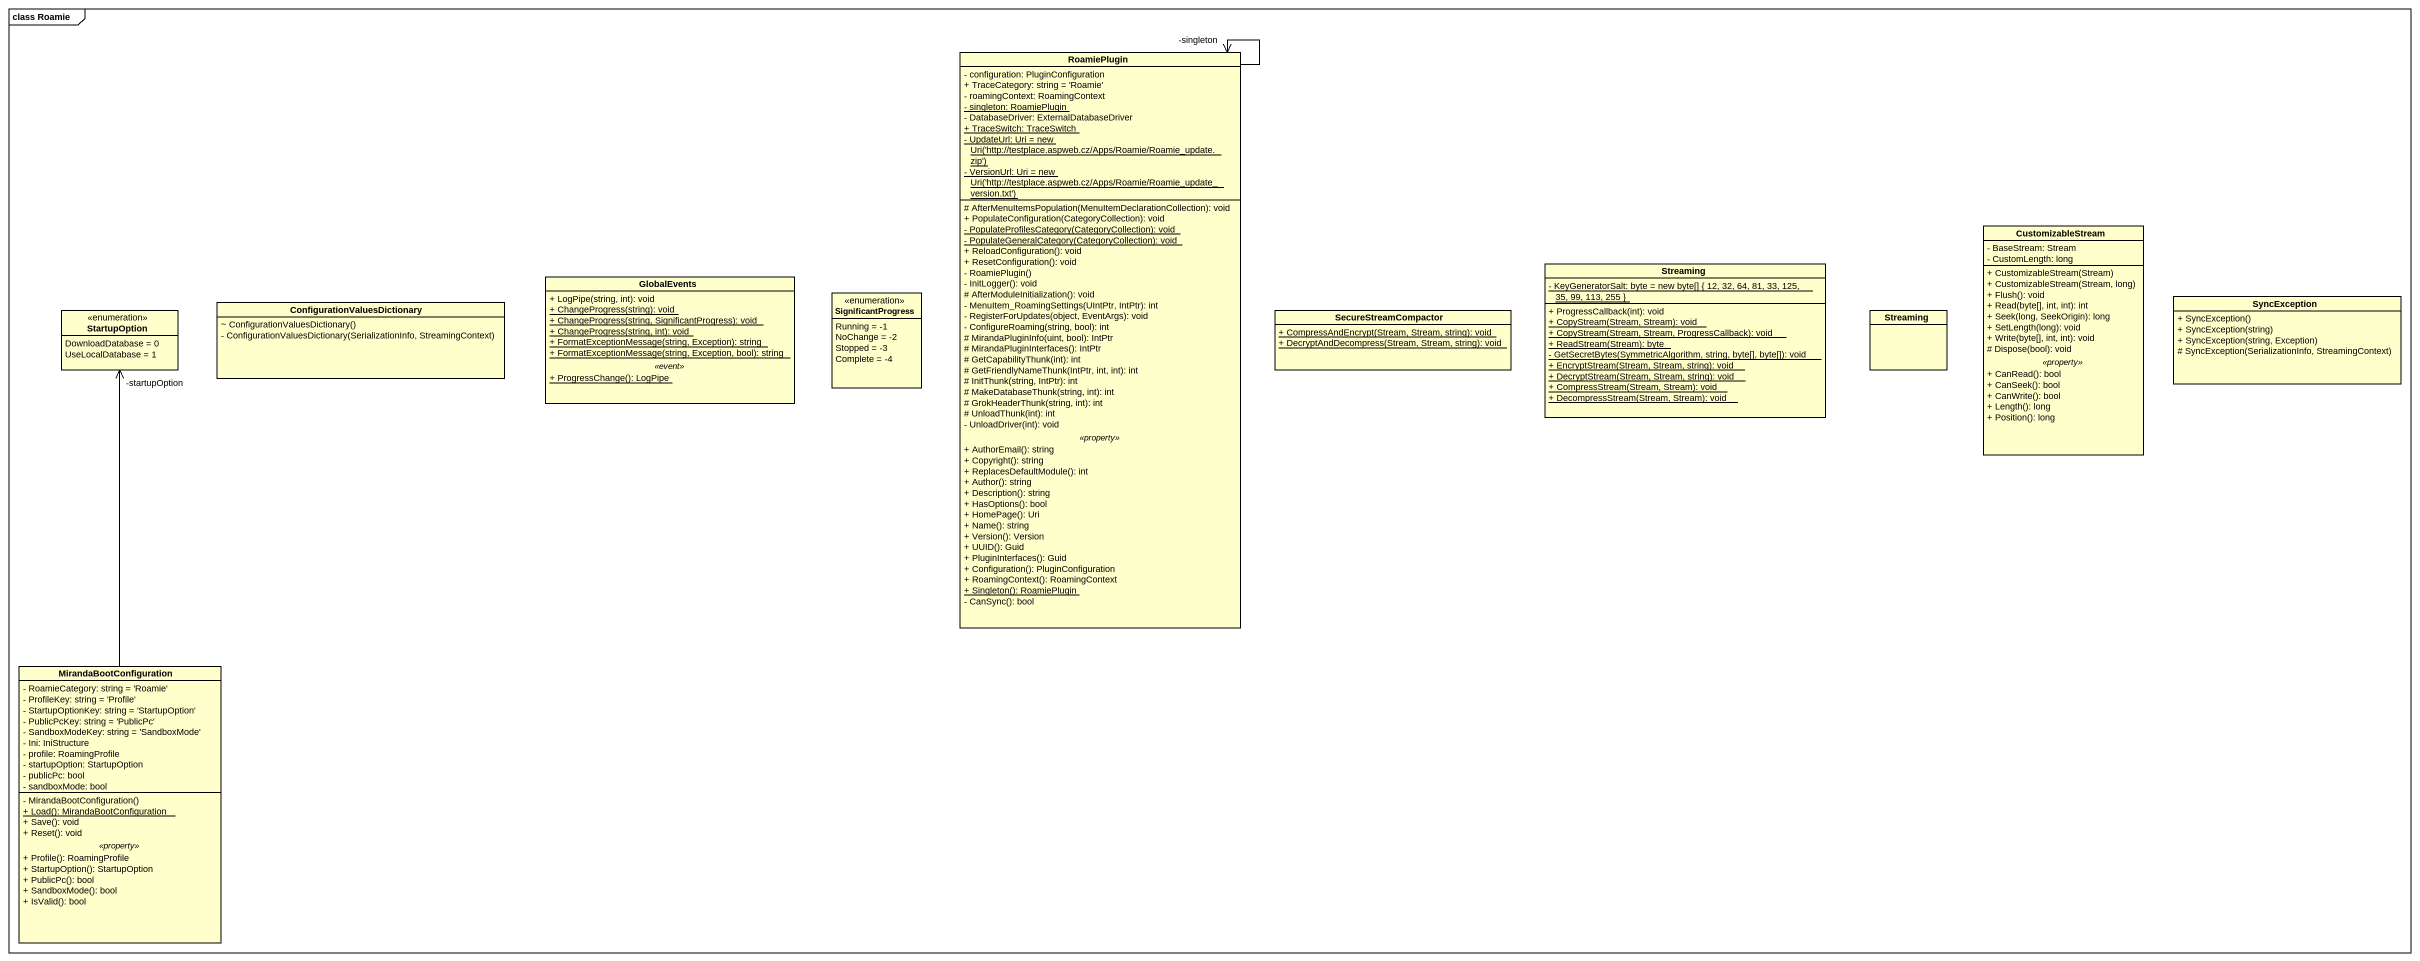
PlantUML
@startuml
mainframe class Roamie
hide circle
hide empty members
skinparam classAttributeIconSize 0
class RoamiePlugin {
  - configuration: PluginConfiguration
  + TraceCategory: string = 'Roamie'
  - roamingContext: RoamingContext
  {static} - singleton: RoamiePlugin
  - DatabaseDriver: ExternalDatabaseDriver
  {static} + TraceSwitch: TraceSwitch
  {static} {field} - UpdateUrl: Uri = new Uri('http://testplace.aspweb.cz/Apps/Roamie/Roamie_update.zip')
  {static} {field} - VersionUrl: Uri = new Uri('http://testplace.aspweb.cz/Apps/Roamie/Roamie_update_version.txt')
  --
  # AfterMenuItemsPopulation(MenuItemDeclarationCollection): void
  + PopulateConfiguration(CategoryCollection): void
  {static} - PopulateProfilesCategory(CategoryCollection): void
  {static} - PopulateGeneralCategory(CategoryCollection): void
  + ReloadConfiguration(): void
  + ResetConfiguration(): void
  - RoamiePlugin()
  - InitLogger(): void
  # AfterModuleInitialization(): void
  - MenuItem_RoamingSettings(UIntPtr, IntPtr): int
  - RegisterForUpdates(object, EventArgs): void
  - ConfigureRoaming(string, bool): int
  # MirandaPluginInfo(uint, bool): IntPtr
  # MirandaPluginInterfaces(): IntPtr
  # GetCapabilityThunk(int): int
  # GetFriendlyNameThunk(IntPtr, int, int): int
  # InitThunk(string, IntPtr): int
  # MakeDatabaseThunk(string, int): int
  # GrokHeaderThunk(string, int): int
  # UnloadThunk(int): int
  - UnloadDriver(int): void
  .. <<property>> ..
  + AuthorEmail(): string
  + Copyright(): string
  + ReplacesDefaultModule(): int
  + Author(): string
  + Description(): string
  + HasOptions(): bool
  + HomePage(): Uri
  + Name(): string
  + Version(): Version
  + UUID(): Guid
  + PluginInterfaces(): Guid
  + Configuration(): PluginConfiguration
  + RoamingContext(): RoamingContext
  {static} + Singleton(): RoamiePlugin
  - CanSync(): bool
}
class CustomizableStream {
  - BaseStream: Stream
  - CustomLength: long
  --
  + CustomizableStream(Stream)
  + CustomizableStream(Stream, long)
  + Flush(): void
  + Read(byte[], int, int): int
  + Seek(long, SeekOrigin): long
  + SetLength(long): void
  + Write(byte[], int, int): void
  # Dispose(bool): void
  .. <<property>> ..
  + CanRead(): bool
  + CanSeek(): bool
  + CanWrite(): bool
  + Length(): long
  + Position(): long
}
class GlobalEvents {
  + LogPipe(string, int): void
  {static} + ChangeProgress(string): void
  {static} + ChangeProgress(string, SignificantProgress): void
  {static} + ChangeProgress(string, int): void
  {static} + FormatExceptionMessage(string, Exception): string
  {static} + FormatExceptionMessage(string, Exception, bool): string
  .. <<event>> ..
  {static} + ProgressChange(): LogPipe
}
class Streaming {
  {static} - KeyGeneratorSalt: byte = new byte[] { 12, 32, 64, 81, 33, 125, 35, 99, 113, 255 }
  + ProgressCallback(int): void
  {static} + CopyStream(Stream, Stream): void
  {static} + CopyStream(Stream, Stream, ProgressCallback): void
  {static} + ReadStream(Stream): byte
  {static} - GetSecretBytes(SymmetricAlgorithm, string, byte[], byte[]): void
  {static} + EncryptStream(Stream, Stream, string): void
  {static} + DecryptStream(Stream, Stream, string): void
  {static} + CompressStream(Stream, Stream): void
  {static} + DecompressStream(Stream, Stream): void
}
enum StartupOption {
  DownloadDatabase = 0
  UseLocalDatabase = 1
}
class "ConfigurationValuesDictionary" as ConfigurationValuesDictionar {
  ~ ConfigurationValuesDictionary()
  - ConfigurationValuesDictionary(SerializationInfo, StreamingContext)
}
enum SignificantProgress {
  Running = -1
  NoChange = -2
  Stopped = -3
  Complete = -4
}
class SecureStreamCompactor {
  {static} + CompressAndEncrypt(Stream, Stream, string): void
  {static} + DecryptAndDecompress(Stream, Stream, string): void
}
class "Streaming" as Streaming_2
class SyncException {
  + SyncException()
  + SyncException(string)
  + SyncException(string, Exception)
  # SyncException(SerializationInfo, StreamingContext)
}
class MirandaBootConfiguration {
  - RoamieCategory: string = 'Roamie'
  - ProfileKey: string = 'Profile'
  - StartupOptionKey: string = 'StartupOption'
  - PublicPcKey: string = 'PublicPc'
  - SandboxModeKey: string = 'SandboxMode'
  - Ini: IniStructure
  - profile: RoamingProfile
  - startupOption: StartupOption
  - publicPc: bool
  - sandboxMode: bool
  --
  - MirandaBootConfiguration()
  {static} + Load(): MirandaBootConfiguration
  + Save(): void
  + Reset(): void
  .. <<property>> ..
  + Profile(): RoamingProfile
  + StartupOption(): StartupOption
  + PublicPc(): bool
  + SandboxMode(): bool
  + IsValid(): bool
}
RoamiePlugin --> "-singleton" RoamiePlugin
MirandaBootConfiguration -up-> "-startupOption" StartupOption
@enduml
